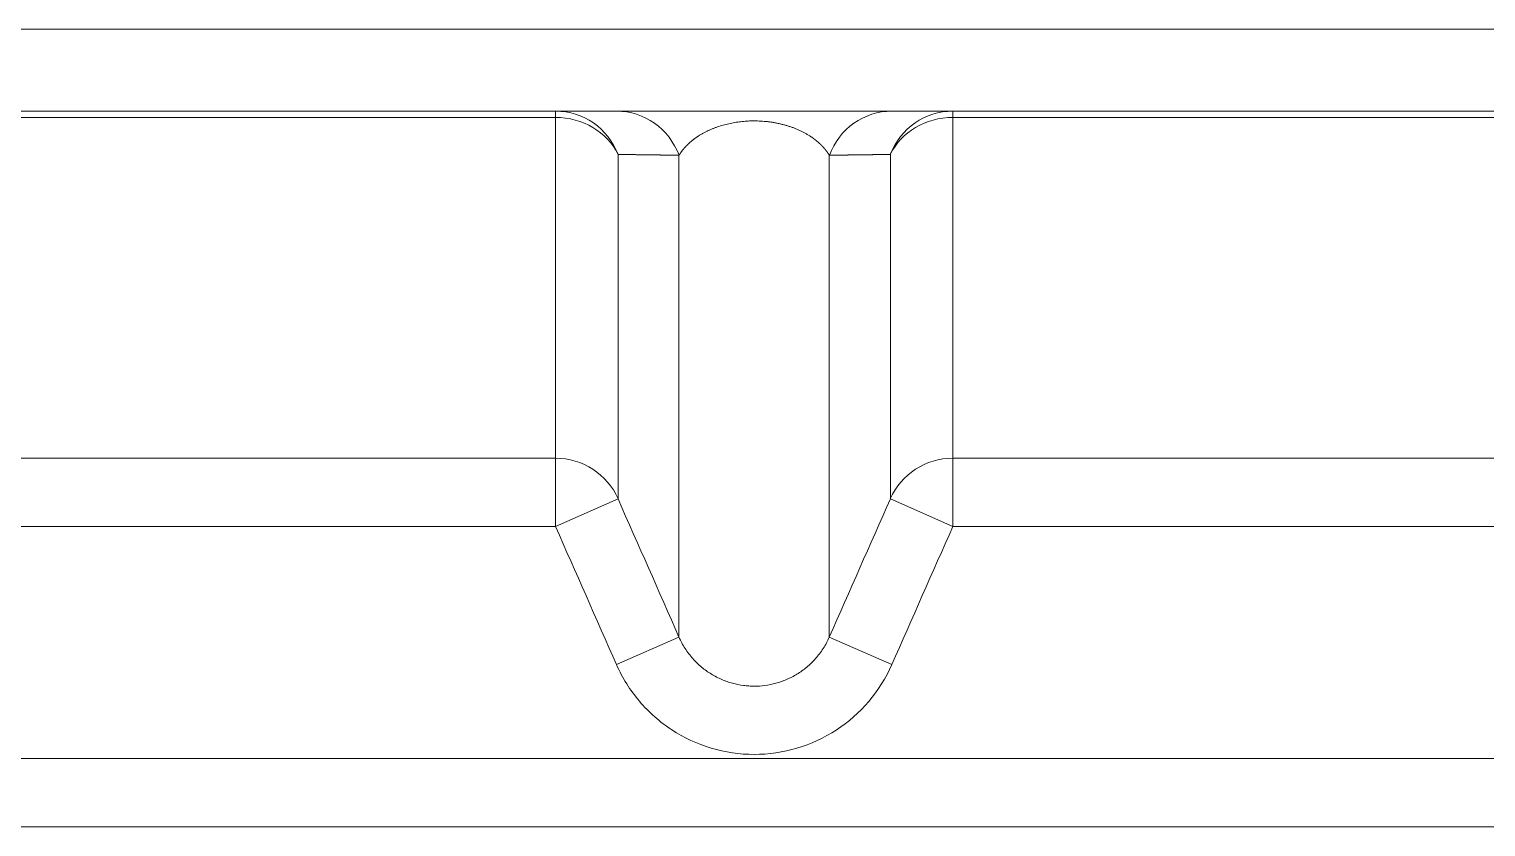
# Model space of a CAD drawing. Header units: millimetres. Extents: x 4664 to 8864, y -38 to 2932.
# Drawn here: x 7889.47 to 7917.31, y 2135.55 to 2150.79 of the extents above; entities that cross this region are included whole.
import ezdxf

# ---------------------------------------------------------------- set-up
doc = ezdxf.new("R2010")
doc.units = ezdxf.units.MM

msp = doc.modelspace()

# ---------------------------------------------------------------- linework, layer by layer
at = {"lineweight": 5}
for p, q in [((7995.906, 2150.793), (7848.039, 2150.793)), ((7848.07, 2149.226), (7995.875, 2149.226)), ((7899.528, 2141.289), (7899.528, 2149.226)), ((7907.12, 2141.289), (7907.12, 2149.226)), ((7899.528, 2149.106), (7888.472, 2149.106)), ((7918.176, 2149.106), (7907.12, 2149.106)), ((7900.722, 2148.399), (7900.722, 2141.816)), ((7901.887, 2148.383), (7901.887, 2139.174)), ((7904.76, 2148.383), (7904.76, 2139.174)), ((7905.926, 2141.816), (7905.926, 2148.399)), ((7888.472, 2142.593), (7899.528, 2142.593)), ((7907.12, 2142.593), (7918.176, 2142.593)), ((7899.528, 2141.289), (7900.722, 2141.816)), ((7907.12, 2141.289), (7905.926, 2141.816)), ((7899.528, 2141.289), (7888.472, 2141.289)), ((7918.176, 2141.289), (7907.12, 2141.289)), ((7900.693, 2138.647), (7901.887, 2139.174)), ((7905.955, 2138.647), (7904.76, 2139.174)), ((7840.732, 2136.852), (8003.213, 2136.852)), ((8003.213, 2135.546), (7840.732, 2135.546))]:
    msp.add_line(p, q, dxfattribs=at)
for centre, major_axis, ratio, start_param, end_param in [((7899.528, 2147.92), (0, 1.306), 0.98331, 5.087935, 6.283185), ((7900.693, 2147.92), (0, 1.306), 0.978111, 5.074213, 6.283185), ((7905.955, 2147.92), (0, 1.306), 0.978111, 0, 1.208972), ((7907.12, 2147.92), (0, 1.306), 0.98331, 0, 1.19525), ((7899.528, 2147.92), (-1.306, 0), 0.907984, 3.557424, 4.712389), ((7907.12, 2147.92), (-1.306, 0), 0.907984, 4.712389, 5.867354), ((7899.528, 2141.289), (-1.306, 0), 0.998861, 3.557424, 4.712389), ((7907.12, 2141.289), (-1.306, 0), 0.998861, 4.712389, 5.867354)]:
    msp.add_ellipse(centre, major_axis=major_axis, ratio=ratio, start_param=start_param, end_param=end_param, dxfattribs=at)
for points, knots in [([(7904.76, 2148.383), (7904.76, 2148.384), (7904.758, 2148.386), (7904.756, 2148.39), (7904.753, 2148.394), (7904.751, 2148.397), (7904.749, 2148.401), (7904.746, 2148.405), (7904.744, 2148.408), (7904.742, 2148.412), (7904.739, 2148.416), (7904.737, 2148.419), (7904.734, 2148.423), (7904.732, 2148.427), (7904.729, 2148.43), (7904.727, 2148.434), (7904.724, 2148.437), (7904.722, 2148.441), (7904.719, 2148.445), (7904.716, 2148.448), (7904.714, 2148.452), (7904.711, 2148.455), (7904.709, 2148.459), (7904.706, 2148.462), (7904.703, 2148.466), (7904.701, 2148.469), (7904.698, 2148.473), (7904.695, 2148.476), (7904.692, 2148.48), (7904.69, 2148.483), (7904.687, 2148.486), (7904.684, 2148.49), (7904.681, 2148.493), (7904.679, 2148.497), (7904.676, 2148.5), (7904.673, 2148.503), (7904.67, 2148.507), (7904.667, 2148.51), (7904.664, 2148.514), (7904.662, 2148.517), (7904.659, 2148.52), (7904.656, 2148.524), (7904.653, 2148.527), (7904.65, 2148.53), (7904.647, 2148.533), (7904.644, 2148.537), (7904.641, 2148.54), (7904.638, 2148.543), (7904.635, 2148.546), (7904.632, 2148.55), (7904.629, 2148.553), (7904.626, 2148.556), (7904.623, 2148.559), (7904.62, 2148.563), (7904.617, 2148.566), (7904.614, 2148.569), (7904.61, 2148.572), (7904.607, 2148.575), (7904.604, 2148.578), (7904.601, 2148.581), (7904.598, 2148.585), (7904.595, 2148.588), (7904.592, 2148.591), (7904.588, 2148.594), (7904.585, 2148.597), (7904.582, 2148.6), (7904.579, 2148.603), (7904.575, 2148.606), (7904.572, 2148.609), (7904.569, 2148.612), (7904.566, 2148.615), (7904.562, 2148.618), (7904.559, 2148.621), (7904.556, 2148.624), (7904.552, 2148.627), (7904.549, 2148.63), (7904.546, 2148.633), (7904.542, 2148.636), (7904.539, 2148.639), (7904.535, 2148.642), (7904.532, 2148.645), (7904.529, 2148.648), (7904.525, 2148.651), (7904.522, 2148.653), (7904.518, 2148.656), (7904.515, 2148.659), (7904.511, 2148.662), (7904.508, 2148.665), (7904.504, 2148.668), (7904.501, 2148.67), (7904.497, 2148.673), (7904.494, 2148.676), (7904.49, 2148.679), (7904.487, 2148.681), (7904.483, 2148.684), (7904.48, 2148.687), (7904.476, 2148.69), (7904.473, 2148.692), (7904.469, 2148.695), (7904.465, 2148.698), (7904.462, 2148.7), (7904.458, 2148.703), (7904.455, 2148.706), (7904.451, 2148.708), (7904.447, 2148.711), (7904.444, 2148.714), (7904.44, 2148.716), (7904.436, 2148.719), (7904.433, 2148.722), (7904.429, 2148.724), (7904.425, 2148.727), (7904.421, 2148.729), (7904.418, 2148.732), (7904.414, 2148.734), (7904.41, 2148.737), (7904.406, 2148.739), (7904.403, 2148.742), (7904.399, 2148.744), (7904.395, 2148.747), (7904.391, 2148.749), (7904.373, 2148.761), (7904.339, 2148.782), (7904.288, 2148.811), (7904.235, 2148.838), (7904.18, 2148.864), (7904.125, 2148.888), (7904.068, 2148.91), (7904.009, 2148.93), (7903.95, 2148.949), (7903.89, 2148.966), (7903.829, 2148.981), (7903.767, 2148.995), (7903.705, 2149.007), (7903.642, 2149.017), (7903.579, 2149.025), (7903.515, 2149.031), (7903.451, 2149.036), (7903.387, 2149.039), (7903.325, 2149.04), (7903.265, 2149.039), (7903.208, 2149.037), (7903.151, 2149.033), (7903.093, 2149.028), (7903.036, 2149.021), (7902.98, 2149.013), (7902.924, 2149.003), (7902.868, 2148.992), (7902.812, 2148.98), (7902.758, 2148.966), (7902.703, 2148.951), (7902.65, 2148.934), (7902.598, 2148.916), (7902.546, 2148.897), (7902.495, 2148.876), (7902.446, 2148.854), (7902.397, 2148.83), (7902.35, 2148.805), (7902.304, 2148.779), (7902.272, 2148.76), (7902.254, 2148.747), (7902.247, 2148.743), (7902.24, 2148.738), (7902.233, 2148.734), (7902.227, 2148.729), (7902.22, 2148.725), (7902.213, 2148.72), (7902.207, 2148.715), (7902.2, 2148.711), (7902.193, 2148.706), (7902.187, 2148.701), (7902.18, 2148.696), (7902.174, 2148.691), (7902.167, 2148.686), (7902.161, 2148.681), (7902.155, 2148.677), (7902.148, 2148.671), (7902.142, 2148.666), (7902.136, 2148.661), (7902.129, 2148.656), (7902.123, 2148.651), (7902.117, 2148.646), (7902.111, 2148.641), (7902.105, 2148.635), (7902.099, 2148.63), (7902.093, 2148.625), (7902.087, 2148.619), (7902.081, 2148.614), (7902.075, 2148.608), (7902.069, 2148.603), (7902.063, 2148.597), (7902.057, 2148.592), (7902.052, 2148.586), (7902.046, 2148.581), (7902.04, 2148.575), (7902.035, 2148.569), (7902.029, 2148.564), (7902.023, 2148.558), (7902.018, 2148.552), (7902.012, 2148.546), (7902.007, 2148.54), (7902.002, 2148.534), (7901.996, 2148.528), (7901.991, 2148.522), (7901.986, 2148.516), (7901.981, 2148.51), (7901.976, 2148.504), (7901.97, 2148.498), (7901.965, 2148.492), (7901.96, 2148.486), (7901.955, 2148.48), (7901.951, 2148.474), (7901.946, 2148.467), (7901.941, 2148.461), (7901.936, 2148.455), (7901.931, 2148.448), (7901.927, 2148.442), (7901.922, 2148.435), (7901.918, 2148.429), (7901.913, 2148.422), (7901.909, 2148.416), (7901.904, 2148.409), (7901.9, 2148.403), (7901.896, 2148.396), (7901.892, 2148.389), (7901.889, 2148.385), (7901.887, 2148.383)], [0, 0, 0, 0, 0.002514, 0.005021, 0.00752, 0.010013, 0.012498, 0.014977, 0.017448, 0.019913, 0.02237, 0.02482, 0.027263, 0.029699, 0.032128, 0.03455, 0.036964, 0.039372, 0.041773, 0.044166, 0.046552, 0.048932, 0.051304, 0.053669, 0.056027, 0.058378, 0.060722, 0.063059, 0.065389, 0.067711, 0.070027, 0.072336, 0.074637, 0.076931, 0.079219, 0.081499, 0.083772, 0.086038, 0.088297, 0.090549, 0.092794, 0.095031, 0.097262, 0.099486, 0.101702, 0.103912, 0.106114, 0.108309, 0.110498, 0.112679, 0.114853, 0.11702, 0.11918, 0.121333, 0.123478, 0.125617, 0.127749, 0.129873, 0.131991, 0.134101, 0.136205, 0.138301, 0.14039, 0.142473, 0.144548, 0.146616, 0.148677, 0.150731, 0.152778, 0.154818, 0.15685, 0.158876, 0.160895, 0.162906, 0.164911, 0.166909, 0.168899, 0.170883, 0.172859, 0.174828, 0.176791, 0.178746, 0.180694, 0.182635, 0.18457, 0.186497, 0.188417, 0.19033, 0.192236, 0.194135, 0.196027, 0.197912, 0.19979, 0.201661, 0.203525, 0.205382, 0.207231, 0.209074, 0.21091, 0.212739, 0.214561, 0.216376, 0.218183, 0.219984, 0.221778, 0.223565, 0.225345, 0.227118, 0.228883, 0.230642, 0.232394, 0.234139, 0.235877, 0.237608, 0.239332, 0.241049, 0.242759, 0.244462, 0.246158, 0.247847, 0.249529, 0.270675, 0.290846, 0.310051, 0.328303, 0.345614, 0.362001, 0.377483, 0.392086, 0.405836, 0.41877, 0.430929, 0.442364, 0.453136, 0.463321, 0.473004, 0.48229, 0.491292, 0.50014, 0.50808, 0.516138, 0.524408, 0.532974, 0.541916, 0.5513, 0.561186, 0.571624, 0.582656, 0.594318, 0.60664, 0.619647, 0.633362, 0.647801, 0.66298, 0.678912, 0.695608, 0.713077, 0.731328, 0.750365, 0.753403, 0.756464, 0.759548, 0.762654, 0.765783, 0.768934, 0.772108, 0.775306, 0.778525, 0.781768, 0.785034, 0.788322, 0.791633, 0.794967, 0.798324, 0.801703, 0.805106, 0.808531, 0.81198, 0.815451, 0.818945, 0.822462, 0.826003, 0.829566, 0.833151, 0.83676, 0.840392, 0.844047, 0.847725, 0.851426, 0.85515, 0.858897, 0.862666, 0.866459, 0.870275, 0.874114, 0.877976, 0.881861, 0.885769, 0.8897, 0.893654, 0.897631, 0.901631, 0.905654, 0.909701, 0.91377, 0.917862, 0.921978, 0.926116, 0.930278, 0.934462, 0.93867, 0.942901, 0.947155, 0.951432, 0.955732, 0.960055, 0.964401, 0.96877, 0.973162, 0.977577, 0.982016, 0.986477, 0.990962, 0.995469, 1, 1, 1, 1]), ([(7901.887, 2148.383), (7901.882, 2148.383), (7901.873, 2148.383), (7901.858, 2148.383), (7901.843, 2148.383), (7901.828, 2148.383), (7901.814, 2148.384), (7901.799, 2148.384), (7901.784, 2148.384), (7901.77, 2148.384), (7901.755, 2148.384), (7901.741, 2148.385), (7901.726, 2148.385), (7901.712, 2148.385), (7901.697, 2148.385), (7901.683, 2148.385), (7901.668, 2148.386), (7901.654, 2148.386), (7901.64, 2148.386), (7901.625, 2148.386), (7901.611, 2148.386), (7901.597, 2148.387), (7901.582, 2148.387), (7901.568, 2148.387), (7901.554, 2148.387), (7901.54, 2148.387), (7901.525, 2148.388), (7901.511, 2148.388), (7901.497, 2148.388), (7901.483, 2148.388), (7901.469, 2148.388), (7901.455, 2148.389), (7901.441, 2148.389), (7901.427, 2148.389), (7901.413, 2148.389), (7901.399, 2148.389), (7901.385, 2148.39), (7901.371, 2148.39), (7901.357, 2148.39), (7901.344, 2148.39), (7901.33, 2148.39), (7901.316, 2148.391), (7901.302, 2148.391), (7901.288, 2148.391), (7901.275, 2148.391), (7901.261, 2148.391), (7901.247, 2148.392), (7901.234, 2148.392), (7901.22, 2148.392), (7901.207, 2148.392), (7901.193, 2148.392), (7901.18, 2148.393), (7901.166, 2148.393), (7901.153, 2148.393), (7901.139, 2148.393), (7901.126, 2148.393), (7901.112, 2148.394), (7901.099, 2148.394), (7901.086, 2148.394), (7901.072, 2148.394), (7901.059, 2148.394), (7901.046, 2148.395), (7901.032, 2148.395), (7901.019, 2148.395), (7901.006, 2148.395), (7900.993, 2148.395), (7900.98, 2148.396), (7900.967, 2148.396), (7900.953, 2148.396), (7900.94, 2148.396), (7900.927, 2148.396), (7900.914, 2148.396), (7900.901, 2148.397), (7900.888, 2148.397), (7900.875, 2148.397), (7900.863, 2148.397), (7900.85, 2148.397), (7900.837, 2148.398), (7900.824, 2148.398), (7900.811, 2148.398), (7900.798, 2148.398), (7900.786, 2148.398), (7900.773, 2148.399), (7900.76, 2148.399), (7900.747, 2148.399), (7900.735, 2148.399), (7900.726, 2148.399), (7900.722, 2148.399)], [0, 0, 0, 0, 0.011921, 0.023839, 0.035752, 0.047661, 0.059566, 0.071468, 0.083365, 0.095258, 0.107147, 0.119033, 0.130914, 0.142792, 0.154665, 0.166535, 0.178401, 0.190263, 0.202121, 0.213975, 0.225826, 0.237672, 0.249515, 0.261354, 0.273189, 0.28502, 0.296847, 0.308671, 0.320491, 0.332307, 0.34412, 0.355928, 0.367733, 0.379535, 0.391332, 0.403126, 0.414916, 0.426703, 0.438486, 0.450265, 0.462041, 0.473813, 0.485581, 0.497346, 0.509107, 0.520865, 0.532619, 0.54437, 0.556117, 0.56786, 0.5796, 0.591337, 0.60307, 0.614799, 0.626525, 0.638248, 0.649967, 0.661683, 0.673395, 0.685104, 0.69681, 0.708512, 0.720211, 0.731906, 0.743598, 0.755287, 0.766972, 0.778654, 0.790333, 0.802008, 0.813681, 0.825349, 0.837015, 0.848678, 0.860337, 0.871993, 0.883646, 0.895295, 0.906942, 0.918585, 0.930225, 0.941862, 0.953496, 0.965126, 0.976754, 0.988379, 1, 1, 1, 1]), ([(7905.926, 2148.399), (7905.921, 2148.399), (7905.913, 2148.399), (7905.9, 2148.399), (7905.888, 2148.399), (7905.875, 2148.399), (7905.862, 2148.398), (7905.849, 2148.398), (7905.837, 2148.398), (7905.824, 2148.398), (7905.811, 2148.398), (7905.798, 2148.397), (7905.785, 2148.397), (7905.772, 2148.397), (7905.759, 2148.397), (7905.746, 2148.397), (7905.733, 2148.396), (7905.72, 2148.396), (7905.707, 2148.396), (7905.694, 2148.396), (7905.681, 2148.396), (7905.668, 2148.396), (7905.655, 2148.395), (7905.642, 2148.395), (7905.629, 2148.395), (7905.615, 2148.395), (7905.602, 2148.395), (7905.589, 2148.394), (7905.576, 2148.394), (7905.562, 2148.394), (7905.549, 2148.394), (7905.536, 2148.394), (7905.522, 2148.393), (7905.509, 2148.393), (7905.495, 2148.393), (7905.482, 2148.393), (7905.468, 2148.393), (7905.455, 2148.392), (7905.441, 2148.392), (7905.428, 2148.392), (7905.414, 2148.392), (7905.4, 2148.392), (7905.387, 2148.391), (7905.373, 2148.391), (7905.359, 2148.391), (7905.346, 2148.391), (7905.332, 2148.391), (7905.318, 2148.39), (7905.304, 2148.39), (7905.29, 2148.39), (7905.277, 2148.39), (7905.263, 2148.39), (7905.249, 2148.389), (7905.235, 2148.389), (7905.221, 2148.389), (7905.207, 2148.389), (7905.193, 2148.389), (7905.179, 2148.388), (7905.165, 2148.388), (7905.151, 2148.388), (7905.137, 2148.388), (7905.122, 2148.388), (7905.108, 2148.387), (7905.094, 2148.387), (7905.08, 2148.387), (7905.066, 2148.387), (7905.051, 2148.387), (7905.037, 2148.386), (7905.023, 2148.386), (7905.008, 2148.386), (7904.994, 2148.386), (7904.98, 2148.386), (7904.965, 2148.385), (7904.951, 2148.385), (7904.936, 2148.385), (7904.922, 2148.385), (7904.907, 2148.385), (7904.893, 2148.384), (7904.878, 2148.384), (7904.863, 2148.384), (7904.849, 2148.384), (7904.834, 2148.384), (7904.819, 2148.383), (7904.805, 2148.383), (7904.79, 2148.383), (7904.775, 2148.383), (7904.765, 2148.383), (7904.76, 2148.383)], [0, 0, 0, 0, 0.011621, 0.023246, 0.034874, 0.046504, 0.058138, 0.069775, 0.081415, 0.093058, 0.104705, 0.116354, 0.128007, 0.139663, 0.151322, 0.162985, 0.174651, 0.186319, 0.197992, 0.209667, 0.221346, 0.233028, 0.244713, 0.256402, 0.268094, 0.279789, 0.291488, 0.30319, 0.314896, 0.326605, 0.338317, 0.350033, 0.361752, 0.373475, 0.385201, 0.39693, 0.408663, 0.4204, 0.43214, 0.443883, 0.45563, 0.467381, 0.479135, 0.490893, 0.502654, 0.514419, 0.526187, 0.537959, 0.549735, 0.561514, 0.573297, 0.585084, 0.596874, 0.608668, 0.620465, 0.632267, 0.644072, 0.65588, 0.667693, 0.679509, 0.691329, 0.703153, 0.71498, 0.726811, 0.738646, 0.750485, 0.762328, 0.774174, 0.786025, 0.797879, 0.809737, 0.821599, 0.833465, 0.845335, 0.857208, 0.869086, 0.880967, 0.892853, 0.904742, 0.916635, 0.928532, 0.940434, 0.952339, 0.964248, 0.976161, 0.988079, 1, 1, 1, 1]), ([(7901.887, 2139.174), (7901.904, 2139.136), (7901.922, 2139.098), (7901.962, 2139.026), (7901.982, 2138.99), (7902.027, 2138.922), (7902.05, 2138.889), (7902.099, 2138.824), (7902.149, 2138.763), (7902.232, 2138.677), (7902.319, 2138.598), (7902.41, 2138.528), (7902.506, 2138.465), (7902.604, 2138.409), (7902.704, 2138.362), (7902.807, 2138.322), (7902.876, 2138.301), (7902.979, 2138.272), (7903.049, 2138.258), (7903.152, 2138.244), (7903.187, 2138.241), (7903.238, 2138.238), (7903.264, 2138.236), (7903.29, 2138.236), (7903.307, 2138.236), (7903.315, 2138.235), (7903.391, 2138.235), (7903.46, 2138.24), (7903.598, 2138.258), (7903.668, 2138.272), (7903.772, 2138.3), (7903.841, 2138.322), (7903.943, 2138.362), (7904.044, 2138.409), (7904.142, 2138.464), (7904.237, 2138.527), (7904.329, 2138.598), (7904.416, 2138.677), (7904.498, 2138.762), (7904.549, 2138.824), (7904.598, 2138.888), (7904.621, 2138.922), (7904.665, 2138.99), (7904.686, 2139.026), (7904.725, 2139.098), (7904.744, 2139.136), (7904.76, 2139.174)], [0, 0, 0, 0, 0.03125, 0.03125, 0.0625, 0.0625, 0.09375, 0.09375, 0.125, 0.15625, 0.1875, 0.21875, 0.25, 0.28125, 0.3125, 0.34375, 0.375, 0.375, 0.4375, 0.4375, 0.46875, 0.46875, 0.484375, 0.492188, 0.492188, 0.5, 0.5, 0.5625, 0.5625, 0.625, 0.625, 0.65625, 0.6875, 0.71875, 0.75, 0.78125, 0.8125, 0.84375, 0.875, 0.90625, 0.90625, 0.9375, 0.9375, 0.96875, 0.96875, 1, 1, 1, 1]), ([(7905.955, 2138.647), (7905.729, 2138.136), (7905.359, 2137.701), (7904.429, 2137.094), (7903.874, 2136.931), (7902.772, 2136.931), (7902.215, 2137.097), (7901.521, 2137.55), (7901.311, 2137.735), (7900.952, 2138.158), (7900.806, 2138.391), (7900.693, 2138.647)], [0, 0, 0, 0, 0.25, 0.25, 0.5, 0.5, 0.75, 0.75, 0.875, 0.875, 1, 1, 1, 1])]:
    msp.add_open_spline(points, degree=3, knots=knots, dxfattribs=at)
for points in [[(7900.722, 2141.816), (7901.111, 2140.935), (7901.499, 2140.055), (7901.887, 2139.174)], [(7904.76, 2139.174), (7905.149, 2140.055), (7905.537, 2140.935), (7905.926, 2141.816)], [(7900.693, 2138.647), (7900.304, 2139.528), (7899.916, 2140.408), (7899.528, 2141.289)], [(7907.12, 2141.289), (7906.732, 2140.408), (7906.343, 2139.528), (7905.955, 2138.647)]]:
    msp.add_open_spline(points, degree=3, dxfattribs=at)

doc.saveas('drawing.dxf')
